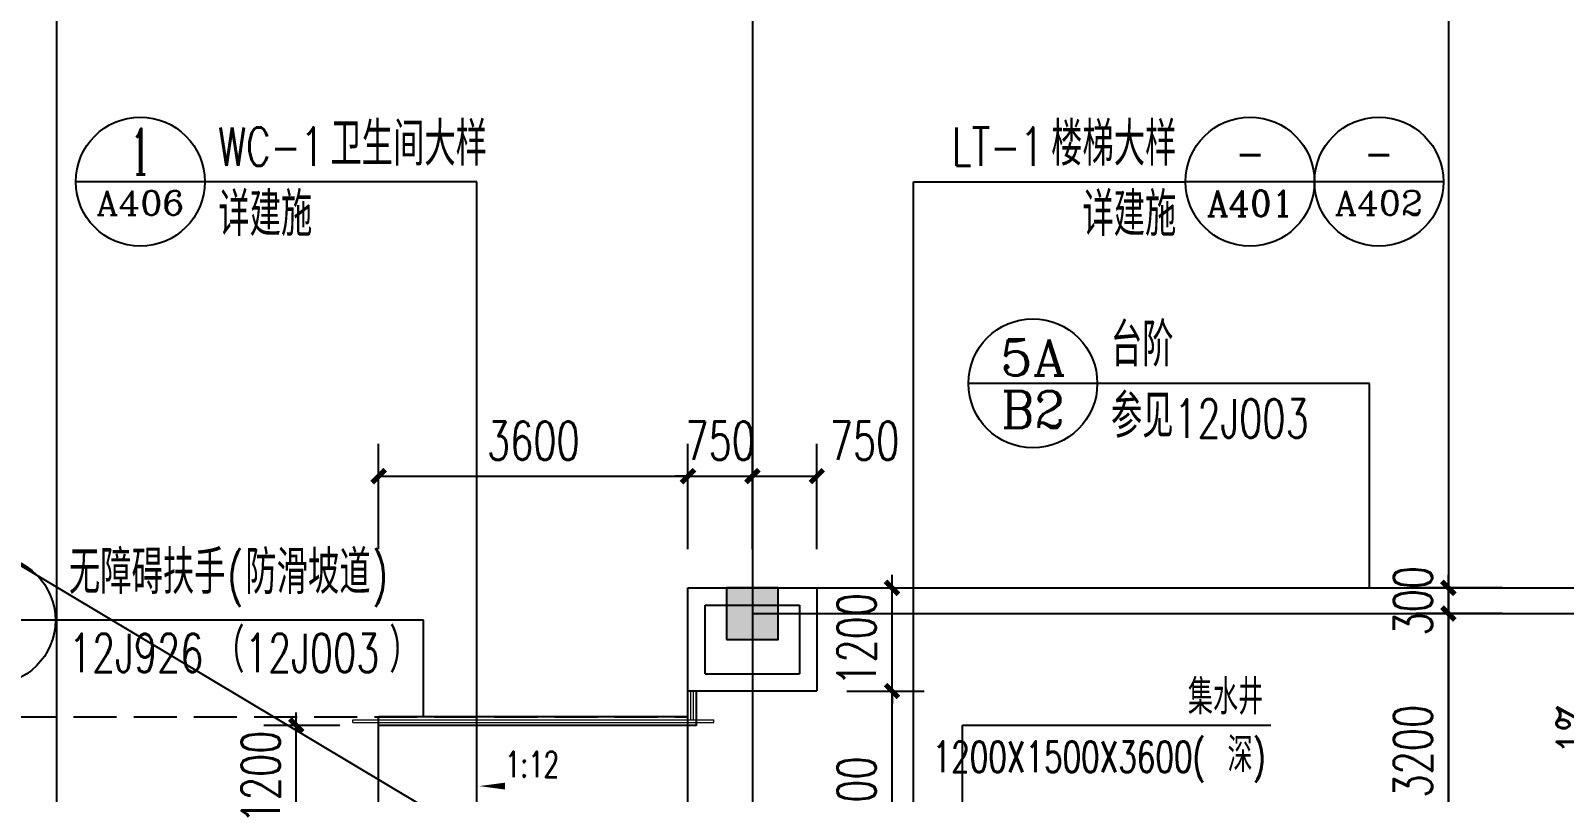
# Model space of a CAD drawing. Extents: x 1738711 to 2346805, y 1189731 to 2516152.
# Drawn here: x 1950592 to 1968442, y 1608147 to 1617006 of the extents above; entities that cross this region are included whole.
import ezdxf
from ezdxf.enums import TextEntityAlignment as Align

# ---------------------------------------------------------------- set-up
doc = ezdxf.new("R2010")
doc.units = 0
doc.header["$LTSCALE"] = 1000
doc.header["$MEASUREMENT"] = 0
doc.linetypes.add('DASH', pattern=[0.35, 0.25, -0.1])
doc.linetypes.add('复件 140224通州运河二期售楼部条件图_t3$0$X-ME SHAFT SH$0$X-B2$0$WATER_LINE', pattern=[0])
for name, color, linetype in [('_line1', 151, 'Continuous'), ('COLUMN', 9, 'Continuous'), ('DIM_IDEN', 3, 'Continuous'), ('DIM_LEAD', 3, 'Continuous'), ('DIM_SYMB', 3, 'Continuous'), ('DOTE', 1, 'Continuous'), ('PUB_DIM', 3, 'Continuous'), ('PUB_HATCH', 8, 'Continuous'), ('PUB_TEXT', 7, 'Continuous'), ('WALL', 40, 'Continuous'), ('修改位置', 6, 'Continuous'), ('看线', 8, 'Continuous')]:
    doc.layers.add(name, color=color, linetype=linetype)
doc.layers.add('栏杆', color=6, linetype='Continuous', lineweight=15)
doc.styles.add('_TCH_DIM', font='SIMPLEX', dxfattribs={"bigfont": 'GBCBIG'})
doc.styles.add('_TCH_DIM_T3', font='SIMPLEX', dxfattribs={"width": 0.705882, "bigfont": 'GBCBIG'})
doc.styles.add('_TCH_LABEL', font='COMPLEX', dxfattribs={"bigfont": 'GBCBIG'})
doc.dimstyles.new('_TCH_ARCH&&150', dxfattribs={"dimtxt": 446.25, "dimasz": 150, "dimexe": 375, "dimexo": 450, "dimgap": 189.375, "dimtad": 1, "dimdec": 0, "dimzin": 0, "dimdsep": 46, "dimtxsty": '_TCH_DIM_T3', "dimblk": 'ARCHTICK', "dimcen": 0.09, "dimclrt": 7, "dimazin": 2, "dimtfac": 1, "dimtdec": 0, "dimtix": 1, "dimtmove": 2, "dimatfit": 3, "dimfxl": 1, "dimtolj": 1, "dimtzin": 0, "dimarcsym": 0})

# ---------------------------------------------------------------- blocks, each defined once
blk = doc.blocks.new('_ArchTick')
at = {"color": 0, "linetype": 'ByBlock', "const_width": 0.4}
blk.add_lwpolyline([(-0.5, -0.5), (0.5, 0.5)], dxfattribs=at)
blk = doc.blocks.new('*D2394')
at = {"layer": 'Defpoints', "color": 0, "transparency": 16777216}
for p in [(1959642, 1609325), (1960617, 1609325), (1959642, 1606725)]:
    blk.add_point(p, dxfattribs=at)
at = {"layer": 'PUB_DIM', "color": 0, "lineweight": -2, "transparency": 16777216}
for p, q in [((1960092, 1609325), (1960992, 1609325)), ((1960617, 1606725), (1960617, 1609325)), ((1960092, 1606725), (1960992, 1606725))]:
    blk.add_line(p, q, dxfattribs=at)
at = {"layer": 'PUB_DIM', "color": 0, "lineweight": -2, "transparency": 16777216, "xscale": 150, "yscale": 150, "zscale": 150}
for p, rotation in [((1960617, 1609325), 90), ((1960617, 1606725), 270)]:
    blk.add_blockref('_ArchTick', p, dxfattribs=dict(at, rotation=rotation))
at = {"layer": 'PUB_DIM', "color": 7, "transparency": 16777216, "insert": (1960204, 1608025), "char_height": 446.2, "attachment_point": 5, "rotation": 90, "style": '_TCH_DIM_T3'}
blk.add_mtext('\\A1;2600', dxfattribs=at)
blk = doc.blocks.new('*D2395')
at = {"layer": 'Defpoints', "color": 0, "transparency": 16777216}
for p in [(1959642, 1610525), (1960617, 1610525), (1959642, 1609325)]:
    blk.add_point(p, dxfattribs=at)
at = {"layer": 'PUB_DIM', "color": 0, "lineweight": -2, "transparency": 16777216}
for p, q in [((1960617, 1610525), (1960617, 1610675)), ((1960092, 1610525), (1960992, 1610525)), ((1960617, 1609325), (1960617, 1610525)), ((1960092, 1609325), (1960992, 1609325)), ((1960617, 1609325), (1960617, 1609175))]:
    blk.add_line(p, q, dxfattribs=at)
at = {"layer": 'PUB_DIM', "color": 0, "lineweight": -2, "transparency": 16777216, "xscale": 150, "yscale": 150, "zscale": 150}
for p, rotation in [((1960617, 1610525), 270), ((1960617, 1609325), 90)]:
    blk.add_blockref('_ArchTick', p, dxfattribs=dict(at, rotation=rotation))
at = {"layer": 'PUB_DIM', "color": 7, "transparency": 16777216, "insert": (1960204, 1609925), "char_height": 446.2, "attachment_point": 5, "rotation": 90, "style": '_TCH_DIM_T3'}
blk.add_mtext('\\A1;1200', dxfattribs=at)
blk = doc.blocks.new('*D2958')
at = {"layer": 'Defpoints', "color": 0, "transparency": 16777216}
for p in [(1958242, 1611824), (1954642, 1610525), (1958242, 1610525)]:
    blk.add_point(p, dxfattribs=at)
at = {"layer": 'PUB_DIM', "color": 0, "lineweight": -2, "transparency": 16777216}
for p, q in [((1954642, 1610975), (1954642, 1612199)), ((1958242, 1610975), (1958242, 1612199)), ((1954642, 1611824), (1958242, 1611824))]:
    blk.add_line(p, q, dxfattribs=at)
at = {"layer": 'PUB_DIM', "color": 0, "lineweight": -2, "transparency": 16777216, "xscale": 150, "yscale": 150, "zscale": 150, "rotation": 180}
blk.add_blockref('_ArchTick', (1954642, 1611824), dxfattribs=at)
at = {"layer": 'PUB_DIM', "color": 0, "lineweight": -2, "transparency": 16777216, "xscale": 150, "yscale": 150, "zscale": 150}
blk.add_blockref('_ArchTick', (1958242, 1611824), dxfattribs=at)
at = {"layer": 'PUB_DIM', "color": 7, "transparency": 16777216, "insert": (1956442, 1612236), "char_height": 446.2, "attachment_point": 5, "style": '_TCH_DIM_T3'}
blk.add_mtext('\\A1;3600', dxfattribs=at)
blk = doc.blocks.new('*D2959')
at = {"layer": 'Defpoints', "color": 0, "transparency": 16777216}
for p in [(1958992, 1611824), (1958242, 1610525), (1958992, 1610525)]:
    blk.add_point(p, dxfattribs=at)
at = {"layer": 'PUB_DIM', "color": 0, "lineweight": -2, "transparency": 16777216}
for p, q in [((1958242, 1610975), (1958242, 1612199)), ((1958992, 1610975), (1958992, 1612199)), ((1958242, 1611824), (1958092, 1611824)), ((1958242, 1611824), (1958992, 1611824)), ((1958992, 1611824), (1959142, 1611824))]:
    blk.add_line(p, q, dxfattribs=at)
at = {"layer": 'PUB_DIM', "color": 0, "lineweight": -2, "transparency": 16777216, "xscale": 150, "yscale": 150, "zscale": 150}
blk.add_blockref('_ArchTick', (1958242, 1611824), dxfattribs=at)
at = {"layer": 'PUB_DIM', "color": 0, "lineweight": -2, "transparency": 16777216, "xscale": 150, "yscale": 150, "zscale": 150, "rotation": 180}
blk.add_blockref('_ArchTick', (1958992, 1611824), dxfattribs=at)
at = {"layer": 'PUB_DIM', "color": 7, "transparency": 16777216, "insert": (1958617, 1612236), "char_height": 446.2, "attachment_point": 5, "style": '_TCH_DIM_T3'}
blk.add_mtext('\\A1;750', dxfattribs=at)
blk = doc.blocks.new('*D2960')
at = {"layer": 'Defpoints', "color": 0, "transparency": 16777216}
for p in [(1959742, 1611824), (1958992, 1610525), (1959742, 1610525)]:
    blk.add_point(p, dxfattribs=at)
at = {"layer": 'PUB_DIM', "color": 0, "lineweight": -2, "transparency": 16777216}
for p, q in [((1958992, 1610975), (1958992, 1612199)), ((1959742, 1610975), (1959742, 1612199)), ((1958992, 1611824), (1959742, 1611824))]:
    blk.add_line(p, q, dxfattribs=at)
at = {"layer": 'PUB_DIM', "color": 0, "lineweight": -2, "transparency": 16777216, "xscale": 150, "yscale": 150, "zscale": 150, "rotation": 180}
blk.add_blockref('_ArchTick', (1958992, 1611824), dxfattribs=at)
at = {"layer": 'PUB_DIM', "color": 0, "lineweight": -2, "transparency": 16777216, "xscale": 150, "yscale": 150, "zscale": 150}
blk.add_blockref('_ArchTick', (1959742, 1611824), dxfattribs=at)
at = {"layer": 'PUB_DIM', "color": 7, "transparency": 16777216, "insert": (1960297, 1612236), "char_height": 446.2, "attachment_point": 5, "style": '_TCH_DIM_T3'}
blk.add_mtext('\\A1;750', dxfattribs=at)
blk = doc.blocks.new('*D2962')
at = {"layer": 'Defpoints', "color": 0, "transparency": 16777216}
for p in [(1953682, 1608925), (1954642, 1608925), (1954642, 1607725)]:
    blk.add_point(p, dxfattribs=at)
at = {"layer": 'PUB_DIM', "color": 0, "lineweight": -2, "transparency": 16777216}
for p, q in [((1953682, 1608925), (1953682, 1609075)), ((1954192, 1608925), (1953307, 1608925)), ((1953682, 1607725), (1953682, 1608925)), ((1954192, 1607725), (1953307, 1607725)), ((1953682, 1607725), (1953682, 1607575))]:
    blk.add_line(p, q, dxfattribs=at)
at = {"layer": 'PUB_DIM', "color": 0, "lineweight": -2, "transparency": 16777216, "xscale": 150, "yscale": 150, "zscale": 150}
for p, rotation in [((1953682, 1608925), 270), ((1953682, 1607725), 90)]:
    blk.add_blockref('_ArchTick', p, dxfattribs=dict(at, rotation=rotation))
at = {"layer": 'PUB_DIM', "color": 7, "transparency": 16777216, "insert": (1953269, 1608325), "char_height": 446.2, "attachment_point": 5, "rotation": 90, "style": '_TCH_DIM_T3'}
blk.add_mtext('\\A1;1200', dxfattribs=at)
blk = doc.blocks.new('*D3325')
at = {"layer": 'Defpoints', "color": 0, "transparency": 16777216}
for p in [(1967092, 1610225), (1968171, 1610225), (1968171, 1607025)]:
    blk.add_point(p, dxfattribs=at)
at = {"layer": 'PUB_DIM', "color": 0, "lineweight": -2, "transparency": 16777216}
for p, q in [((1967721, 1610225), (1966717, 1610225)), ((1967092, 1607025), (1967092, 1610225)), ((1967721, 1607025), (1966717, 1607025))]:
    blk.add_line(p, q, dxfattribs=at)
at = {"layer": 'PUB_DIM', "color": 0, "lineweight": -2, "transparency": 16777216, "xscale": 150, "yscale": 150, "zscale": 150}
for p, rotation in [((1967092, 1610225), 90), ((1967092, 1607025), 270)]:
    blk.add_blockref('_ArchTick', p, dxfattribs=dict(at, rotation=rotation))
at = {"layer": 'PUB_DIM', "color": 7, "transparency": 16777216, "insert": (1966679, 1608625), "char_height": 446.2, "attachment_point": 5, "rotation": 90, "style": '_TCH_DIM_T3'}
blk.add_mtext('\\A1;3200', dxfattribs=at)
blk = doc.blocks.new('*D3326')
at = {"layer": 'Defpoints', "color": 0, "transparency": 16777216}
for p in [(1967092, 1610525), (1968171, 1610525), (1968171, 1610225)]:
    blk.add_point(p, dxfattribs=at)
at = {"layer": 'PUB_DIM', "color": 0, "lineweight": -2, "transparency": 16777216}
for p, q in [((1967092, 1610525), (1967092, 1610675)), ((1967721, 1610525), (1966717, 1610525)), ((1967092, 1610225), (1967092, 1610525)), ((1967721, 1610225), (1966717, 1610225)), ((1967092, 1610225), (1967092, 1610075))]:
    blk.add_line(p, q, dxfattribs=at)
at = {"layer": 'PUB_DIM', "color": 0, "lineweight": -2, "transparency": 16777216, "xscale": 150, "yscale": 150, "zscale": 150}
for p, rotation in [((1967092, 1610525), 270), ((1967092, 1610225), 90)]:
    blk.add_blockref('_ArchTick', p, dxfattribs=dict(at, rotation=rotation))
at = {"layer": 'PUB_DIM', "color": 7, "transparency": 16777216, "insert": (1966679, 1610375), "char_height": 446.2, "attachment_point": 5, "rotation": 90, "style": '_TCH_DIM_T3'}
blk.add_mtext('\\A1;300', dxfattribs=at)
blk = doc.blocks.new('_FZH')
blk.add_lwpolyline([(-0.5, -0.5), (0.5, -0.5), (0.5, 0.5), (-0.5, 0.5)], close=True)
at = {"layer": 'PUB_HATCH'}
blk.add_solid([(-0.5, -0.5), (0.5, -0.5), (-0.5, 0.5), (0.5, 0.5)], dxfattribs=at)

msp = doc.modelspace()

# ---------------------------------------------------------------- linework, layer by layer
at = {"layer": '_line1'}
for p, q in [((1958241.9, 1609025.4), (1954641.9, 1609025.4)), ((1958341.9, 1608925.4), (1954641.9, 1608925.4))]:
    msp.add_line(p, q, dxfattribs=at)
for points in [[(1959741.9, 1610525.4), (1982541.9, 1610525.4)], [(1959741.9, 1610225.4), (1982541.9, 1610225.4)], [(1958241.9, 1607225.4), (1958241.9, 1609325.4)], [(1958341.9, 1608925.4), (1958341.9, 1609325.4)], [(1954641.9, 1607625.4), (1954641.9, 1609025.4)]]:
    msp.add_lwpolyline(points, dxfattribs=at)
at = {"layer": 'DIM_IDEN'}
for p, q in [((1952618, 1615249.3), (1951118, 1615249.3)), ((1955786.3, 1615249.3), (1952618, 1615249.3)), ((1955786.3, 1604807.9), (1955786.3, 1615249.3)), ((1960865.5, 1615249.3), (1964033.8, 1615249.3)), ((1960865.5, 1604807.9), (1960865.5, 1615249.3)), ((1965533.8, 1615249.3), (1964033.8, 1615249.3)), ((1967033.8, 1615249.3), (1965533.8, 1615249.3)), ((1963006.5, 1612903.7), (1961506.5, 1612903.7)), ((1966174.8, 1612903.7), (1963006.5, 1612903.7)), ((1966174.8, 1610525.4), (1966174.8, 1612903.7)), ((1950879.2, 1610147.5), (1949379.2, 1610147.5)), ((1955164.7, 1610147.5), (1950879.2, 1610147.5)), ((1955164.7, 1609025.4), (1955164.7, 1610147.5))]:
    msp.add_line(p, q, dxfattribs=at)
for points in [[(1966174.8, 1610525.4, 1), (1966174.8, 1610525.4, 1)], [(1955164.7, 1609025.4, 1), (1955164.7, 1609025.4, 1)]]:
    msp.add_lwpolyline(points, format="xyb", close=True, dxfattribs=at)
for centre in [(1951868, 1615249.3), (1964783.8, 1615249.3), (1966283.8, 1615249.3), (1962256.5, 1612903.7), (1950129.2, 1610147.5)]:
    msp.add_circle(centre, 750, dxfattribs=at)
at = {"layer": 'DIM_LEAD'}
for p, q in [((1961435.8, 1604915.4), (1961435.8, 1608926.7)), ((1961435.8, 1608926.7), (1965026.8, 1608926.7))]:
    msp.add_line(p, q, dxfattribs=at)
at = {"layer": 'DIM_SYMB'}
msp.add_lwpolyline([(1957020.9, 1608218.9, 0, 0, 0), (1955813.3, 1608218.9, 0, 80, 0), (1956113.3, 1608218.9, 0, 0, 0)], format="xyseb", dxfattribs=at)
at = {"layer": 'DOTE'}
for p, q in [((1950891.9, 1622149.3), (1950891.9, 1584457.1)), ((1958991.9, 1622149.3), (1958991.9, 1584457.1)), ((1967091.9, 1622149.3), (1967091.9, 1584457.1)), ((1958991.9, 1610225.4), (2001891.9, 1610225.4))]:
    msp.add_line(p, q, dxfattribs=at)
at = {"layer": 'WALL', "linetype": '复件 140224通州运河二期售楼部条件图_t3$0$X-ME SHAFT SH$0$X-B2$0$WATER_LINE'}
for p, q in [((1958241.9, 1610525.4), (1959741.9, 1610525.4)), ((1958241.9, 1609325.4), (1958241.9, 1610525.4)), ((1959741.9, 1610525.4), (1959741.9, 1609325.4)), ((1958441.9, 1610325.4), (1959541.9, 1610325.4)), ((1958441.9, 1609525.4), (1958441.9, 1610325.4)), ((1959541.9, 1610325.4), (1959541.9, 1609525.4)), ((1958441.9, 1609525.4), (1959541.9, 1609525.4)), ((1958241.9, 1609325.4), (1959741.9, 1609325.4))]:
    msp.add_line(p, q, dxfattribs=at)
at = {"layer": '修改位置', "ltscale": 0.5}
msp.add_lwpolyline([(1765259.6, 1652809.5), (1880130.8, 1652809.5), (1961171.9, 1604395.4)], dxfattribs=at)
at = {"layer": '栏杆'}
for p, q in [((1958276.9, 1608990.4), (1958276.9, 1609325.4)), ((1958306.9, 1608990.4), (1958306.9, 1609325.4)), ((1954341.9, 1608990.4), (1958541.9, 1608990.4)), ((1954341.9, 1608960.4), (1958541.9, 1608960.4))]:
    msp.add_line(p, q, dxfattribs=at)
for points in [[(1954341.9, 1608960.4), (1954341.9, 1608990.4)], [(1958541.9, 1608960.4), (1958541.9, 1608990.4)]]:
    msp.add_lwpolyline(points, dxfattribs=at)
at = {"layer": '看线', "linetype": 'DASH', "ltscale": 2}
msp.add_lwpolyline([(1944091.9, 1609025.4), (1958241.9, 1609025.4), (1958241.9, 1609025.4)], dxfattribs=at)

# ---------------------------------------------------------------- block references
at = {"layer": 'COLUMN', "linetype": '复件 140224通州运河二期售楼部条件图_t3$0$X-ME SHAFT SH$0$X-B2$0$WATER_LINE', "xscale": 600, "yscale": 600, "zscale": 600}
msp.add_blockref('_FZH', (1958991.9, 1610225.4), dxfattribs=at)

# ---------------------------------------------------------------- texts
at = {"layer": 'PUB_TEXT', "color": 7, "style": '_TCH_DIM'}
for s, height, p in [('卫生间大样', 506.38, (1954080.5, 1615434.7)), ('楼梯大样', 506.38, (1962468.9, 1615434.7)), ('详建施', 506.38, (1952775.5, 1614617.1)), ('详建施', 506.38, (1962831.9, 1614617.1)), ('台阶', 506.38, (1963164, 1613100.3)), ('参见', 506.38, (1963164, 1612271.5)), ('无障碍扶手', 506.38, (1951036.7, 1610453.8)), ('防滑坡道', 506.38, (1953089.8, 1610453.8)), ('（', 506.4, (1952716.7, 1609543.8)), ('）', 506.4, (1954765.3, 1609543.8)), ('集水井', 405.11, (1964060.8, 1609052.7)), ('深', 405.1, (1964521.9, 1608380.7))]:
    msp.add_text(s, height=height, dxfattribs=at).set_placement(p)
at = {"layer": 'PUB_TEXT', "color": 7, "style": '_TCH_LABEL'}
for s, height, p, p2 in [('1', 535.4, (1951753.2, 1615331.6), (1951982.7, 1615331.6)), ('A406', 283.33, (1951355.3, 1614860.4), (1952380.7, 1614860.4)), ('A401', 297.49, (1964280.9, 1614848.3), (1965286.7, 1614848.3)), ('A402', 283.33, (1965771.1, 1614860.4), (1966796.5, 1614860.4)), ('5A', 421.26, (1961875.3, 1612993.6), (1962637.6, 1612993.6)), ('B2', 430.25, (1961887.7, 1612384.3), (1962625.3, 1612384.3))]:
    msp.add_text(s, height=height, dxfattribs=at).set_placement(p, p2, align=Align.FIT)
at = {"layer": 'PUB_TEXT', "color": 7, "style": '_TCH_DIM', "width": 0.705882}
for s, height, p in [('WC-1', 446.25, (1952775.5, 1615434.7)), ('LT-1', 446.25, (1961313.9, 1615434.7)), ('12J003', 446.25, (1963901.2, 1612271.5)), ('(', 446.2, (1952879.8, 1610453.8)), (')', 446.2, (1954564.2, 1610453.8)), ('12J926', 446.25, (1951036.7, 1609543.8)), ('12J003', 446.25, (1953085.3, 1609543.8)), ('1200X1500X3600(', 357, (1961089.9, 1608380.7)), (')', 357, (1964816.8, 1608380.7)), ('1:12', 297.5, (1956112.1, 1608323.9))]:
    msp.add_text(s, height=height, dxfattribs=at).set_placement(p)
at = {"layer": 'PUB_TEXT', "color": 7, "style": '_TCH_LABEL', "width": 0.777778}
for p, p2 in [((1964609.8, 1615332.3), (1964957.8, 1615332.3)), ((1966109.8, 1615332.3), (1966457.8, 1615332.3))]:
    msp.add_text('-', height=522, dxfattribs=at).set_placement(p, p2, align=Align.FIT)
at = {"layer": 'PUB_TEXT', "color": 7, "style": '_TCH_DIM', "width": 0.705882}
msp.add_text('1%%%', height=446.25, rotation=90, dxfattribs=at).set_placement((1968798.5, 1608583.6))

# ---------------------------------------------------------------- dimensions: what is measured, and where the dimension line sits
at = {"layer": 'PUB_DIM'}
for p1, p2, distance, picture, middle in [((1954641.9, 1610525.4), (1958241.9, 1610525.4), 1298.2, '*D2958', (1956441.9, 1612236.1)), ((1958241.9, 1610525.4), (1958991.9, 1610525.4), 1298.2, '*D2959', (1958616.9, 1612236.1)), ((1968171.2, 1610225.4), (1968171.2, 1610525.4), 1079.3, '*D3326', (1966679.4, 1610375.4)), ((1959641.9, 1609325.4), (1959641.9, 1610525.4), -974.8, '*D2395', (1960204.2, 1609925.4)), ((1968171.2, 1607025.4), (1968171.2, 1610225.4), 1079.3, '*D3325', (1966679.4, 1608625.4)), ((1959641.9, 1606725.4), (1959641.9, 1609325.4), -974.8, '*D2394', (1960204.2, 1608025.4)), ((1954641.9, 1607725.4), (1954641.9, 1608925.4), 960, '*D2962', (1953269.4, 1608325.4))]:
    dim = msp.add_aligned_dim(p1=p1, p2=p2, distance=distance, dimstyle='_TCH_ARCH&&150', dxfattribs=at)
    dim.commit()
    dim.dimension.update_dxf_attribs({"geometry": picture, "text_midpoint": middle})
dim = msp.add_linear_dim(base=(1959741.9, 1611823.6), p1=(1958991.9, 1610525.4), p2=(1959741.9, 1610525.4), angle=0, dimstyle='_TCH_ARCH&&150', dxfattribs=at)
dim.commit()
dim.dimension.update_dxf_attribs({"geometry": '*D2960', "text_midpoint": (1960296.9, 1612236.1), "dimtype": 129})

doc.saveas('drawing.dxf')
